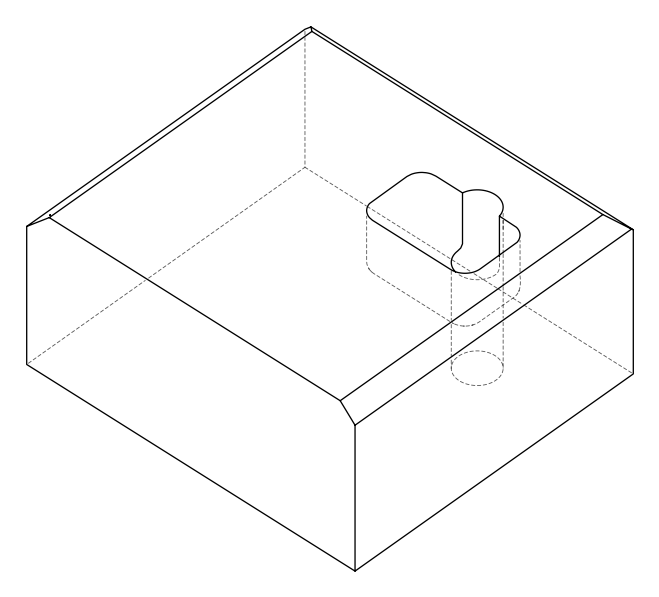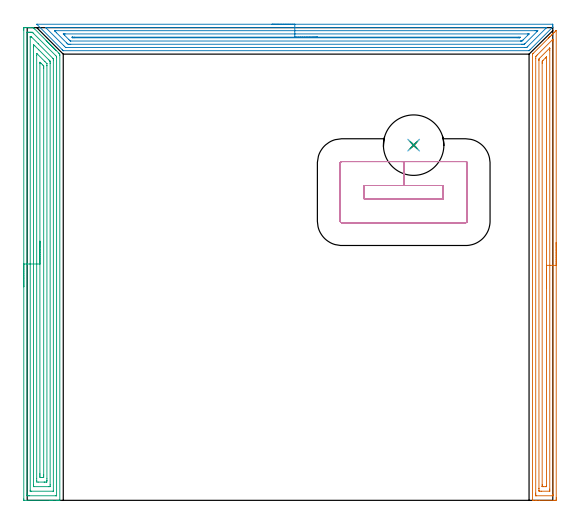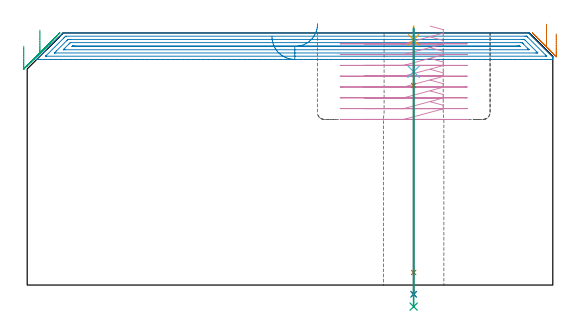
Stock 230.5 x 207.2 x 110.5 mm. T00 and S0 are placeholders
(PLAN: 9 operations, 6 tool changes, 32.2 min)
(1 AREA_MILL | FG_CHAMFER_SURFACE | UGT0205_001 | 6.67 min | 11206 mm3)
(2 AREA_MILL_1 | FG_CHAMFER_SURFACE_1 | UGT0205_001 | 8.8 min | 15030 mm3)
(3 AREA_MILL_2 | FG_CHAMFER_SURFACE_2 | UGT0205_001 | 10.02 min | 25094 mm3)
(4 MILL_RECTANGULAR_POCKET | POCKET_RECTANGULAR_STRAIGHT | UGT0201_095 | Follow Part, ap 5, ae 75% | 5.08 min | 130076 mm3)
(5 SPOT_DRILL | STEP1HOLE | NXT0321_9005460120000 | 0.05 min | 33 mm3)
(6 DRILL_BLIND_HOLE_INTO_CENTER | STEP1HOLE | NXT0301_084 | 0.08 min | 280 mm3)
(7 GUN_DRILL_THROUGH_HOLE | STEP1HOLE | UGT0307_008 | 0.55 min | 7314 mm3)
(8 DRILL_TO_ENLARGE_THROUGH_HOLE | STEP1HOLE | NXT0301_104 | 0.47 min | 5038 mm3)
(9 DRILL_TO_ENLARGE_THROUGH_HOLE_1 | STEP1HOLE | UGT0301_388 | 0.49 min | 35066 mm3)
(TOOL UGT0205_001 | Chamfer Mill 20 x 3 x 45 deg. | D20 FL50 Z2)
(TOOL UGT0201_095 | End mill 20 mm | D20 R3 FL38 Z4)
(TOOL NXT0321_9005460120000 | NC Spot Drill, 142deg, 12mm, Carbide, Uncoated | D12 PA142 FL30 Z2)
(TOOL NXT0301_084 | Carbide Drill 11.3mm [860.1-1130-034A1-MM 2214] | D11.3 PA140 FL55 Z2)
(TOOL UGT0307_008 | Gun Drill 11 mm | D11 PA130 FL24 Z1)
(TOOL NXT0301_104 | Carbide Drill 14mm [860.1-1400-112A1-MM 2214] | D14 PA140 FL123 Z2)
(TOOL UGT0301_388 | Twist Drill 26.5 mm | D26.5 PA118 FL165 Z2)
(OP 1 AREA_MILL)
G17 G21 G94 G90
T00 M6
G54
G17 G0 G90 X231.9 Y113. S1061 M3
G43 Z120.5 H0
Z110.1
G94 G1 Y112.962 Z109.228 F250.
Y112.848 Z108.363
Y112.659 Z107.512
Y112.397 Z106.68
Y112.063 Z105.874
Y111.66 Z105.1
Y111.192 Z104.364
Y110.66 Z103.672
Y110.071 Z103.029
Y109.428 Z102.44
Y108.736 Z101.908
Y108. Z101.44
Y107.226 Z101.037
Y106.42 Z100.703
Y105.588 Z100.441
Y104.737 Z100.252
Y103.872 Z100.138
Y103. Z100.1
Y1.135
X231.899 Y0.628 Z100.101
X231.896 Y0.245 Z100.102
X231.893 Y0.01 Z100.105
X231.52 Y0.006 Z100.478
X230.904 Y0. Z101.093
X224.509 Z107.485
X223.111 Z108.885
X222.756 Z109.238
X221.808 Z110.192
X221.653 Y0.001 Z110.339
X221.618 Y0.002 Z110.374
X221.502 Y0.01 Z110.488
X221.5 Y0.181 Z110.5
Y195.537
X221.505 Y195.594 Z110.49
X221.536 Y195.634 Z110.461
X221.857 Y195.957 Z110.143
X228.453 Y202.555 Z103.543
X228.589 Y202.69 Z103.409
X228.752 Y202.853 Z103.246
X228.891 Y202.993 Z103.105
X229.036 Y203.137 Z102.962
X229.182 Y203.283 Z102.816
X229.329 Y203.431 Z102.666
X229.812 Y203.912 Z102.188
X230.079 Y204.18 Z101.919
X230.205 Y204.307 Z101.791
X230.554 Y204.655 Z101.445
X230.744 Y204.844 Z101.256
X230.973 Y205.074 Z101.025
X231.082 Y205.184 Z100.914
X231.52 Y205.62 Z100.479
X231.675 Y205.775 Z100.324
X231.75 Y205.851 Z100.249
X231.871 Y205.968 Z100.127
X231.894 Y205.983 Z100.103
X231.899 Y205.968 Z100.099
X231.9 Y103. Z100.1
X230.486 Z101.514
X230.485 Y2.578 Z101.515
X230.484 Y2.416 Z101.516
X230.48 Y2.051 Z101.52
X230.479 Y2.014 Z101.521
X230.42 Y2.009 Z101.58
X230.311 Y2.004 Z101.689
X230.175 Y2.001 Z101.825
X223.164 Z108.836
X222.98 Y2.006 Z109.02
X222.946 Y2.01 Z109.054
X222.921 Y2.017 Z109.079
X222.92 Y2.058 Z109.08
X222.916 Y2.254 Z109.084
X222.915 Y2.416 Z109.085
X222.914 Y3.149 Z109.086
X222.915 Y193.749 Z109.085
X222.919 Y194.477 Z109.081
X222.921 Y194.557 Z109.079
X222.999 Y194.643 Z109.001
X223.317 Y194.965 Z108.683
X223.633 Y195.283 Z108.367
X230.145 Y201.796 Z101.855
X230.251 Y201.9 Z101.749
X230.401 Y202.044 Z101.599
X230.472 Y202.111 Z101.528
X230.48 Y201.962 Z101.52
X230.484 Y201.796 Z101.516
X230.485 Y201.623 Z101.515
X230.486 Y201.062 Z101.514
Y103.
X229.072 Z102.928
X229.071 Y4.915 Z102.929
X229.068 Y4.205 Z102.932
X229.066 Y4.026 Z102.934
X229.061 Y4.009 Z102.939
X229.041 Y4.006 Z102.959
X228.991 Y4.003 Z103.009
X228.891 Y4.001 Z103.109
X225.385 Y4. Z106.615
X224.706 Y4.004 Z107.294
X224.509 Y4.01 Z107.491
X224.335 Y4.029 Z107.665
X224.332 Y4.205 Z107.668
X224.33 Y4.387 Z107.67
X224.329 Y5.099 Z107.671
X224.328 Y5.283 Z107.672
X224.329 Y192.855 Z107.671
X224.331 Y193.037 Z107.669
X224.336 Y193.223 Z107.664
X224.348 Y193.537 Z107.652
X224.548 Y193.749 Z107.452
X228.954 Y198.155 Z103.046
X229.021 Y198.219 Z102.979
X229.043 Y198.234 Z102.957
X229.065 Y198.246 Z102.935
X229.067 Y198.219 Z102.933
X229.07 Y198.105 Z102.93
X229.071 Y198.035 Z102.929
X229.072 Y197.325 Z102.928
Y103.
X227.657 Z104.343
X227.656 Y6.358 Z104.344
X227.654 Y6.181 Z104.346
X227.65 Y6.041 Z104.35
X227.648 Y6.009 Z104.352
X227.627 Y6.007 Z104.373
X227.573 Y6.004 Z104.427
X227.138 Y6. Z104.862
X226.262 Z105.738
X225.828 Y6.004 Z106.172
X225.776 Y6.007 Z106.224
X225.753 Y6.01 Z106.247
X225.749 Y6.022 Z106.251
X225.746 Y6.087 Z106.254
X225.744 Y6.149 Z106.256
X225.743 Y6.522 Z106.257
Y6.887
Y191.595
X225.745 Y191.961 Z106.255
X225.749 Y192.484 Z106.251
X226.105 Y192.855 Z105.895
X227.138 Y193.89 Z104.862
X227.512 Y194.261 Z104.488
X227.584 Y194.329 Z104.416
X227.63 Y194.369 Z104.37
X227.651 Y194.385 Z104.349
X227.653 Y194.345 Z104.347
X227.655 Y194.265 Z104.345
X227.657 Y194.114 Z104.343
Y103.
Y102.128 Z104.381
Y101.264 Z104.495
Y100.412 Z104.683
Y99.58 Z104.946
Y98.774 Z105.28
Y98. Z105.682
Y97.264 Z106.151
Y96.572 Z106.682
Y95.929 Z107.272
Y95.34 Z107.915
Y94.809 Z108.607
Y94.34 Z109.343
Y93.937 Z110.116
Y93.603 Z110.922
Y93.341 Z111.754
Y93.152 Z112.606
Y93.038 Z113.471
Y93. Z114.343
G0 Z120.5
M5
M2
(OP 2 AREA_MILL_1)
G17 G21 G94 G90
T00 M6
G54
G17 G0 G90 X107.3 Y208.7 S1061 M3
G43 Z120.5 H0
Z108.9
G94 G1 X107.338 Z108.028 F250.
X107.452 Z107.163
X107.641 Z106.312
X107.903 Z105.48
X108.237 Z104.674
X108.64 Z103.9
X109.109 Z103.164
X109.64 Z102.472
X110.229 Z101.829
X110.872 Z101.24
X111.564 Z100.708
X112.3 Z100.24
X113.074 Z99.837
X113.88 Z99.503
X114.712 Z99.241
X115.564 Z99.052
X116.429 Z98.938
X117.3 Z98.9
X230.236
X230.336 Y208.696 Z98.904
X230.39 Y208.692 Z98.906
X230.4 Y208.443 Z99.157
Y207.971 Z99.629
X230.398 Y207.643 Z99.95
X230.39 Y207.499 Z100.094
X230.251 Y207.351 Z100.249
X230.241 Y207.341 Z100.259
X220.416 Y197.514 Z110.082
X220.03 Y197.129 Z110.469
X220.005 Y197.106 Z110.491
X219.996 Y197.104 Z110.494
X219.969 Y197.1 Z110.5
X15.97
X15.805 Y197.104 Z110.489
X15.782 Y197.121 Z110.472
X15.605 Y197.294 Z110.304
X15.307 Y197.593 Z110.007
X4.364 Y208.537 Z99.062
X4.257 Y208.649 Z98.949
X4.218 Y208.693 Z98.904
X4.338 Y208.699 Z98.901
X4.364 Y208.7 Z98.9
X117.3
Y207.286 Z100.314
X227.148
X227.506 Y207.283 Z100.317
X227.684 Y207.28 Z100.32
X227.715 Y207.279 Z100.321
X227.711 Y207.271 Z100.329
X227.687 Y207.244 Z100.356
X227.443 Y206.994 Z100.606
X227.307 Y206.857 Z100.743
X219.446 Y198.996 Z108.604
X219.077 Y198.628 Z108.972
X218.998 Y198.556 Z109.044
X218.97 Y198.531 Z109.069
X218.931 Y198.521 Z109.079
X218.826 Y198.519 Z109.081
X218.612 Y198.516 Z109.084
X218.184 Y198.514 Z109.086
X17.272 Y198.515 Z109.085
X16.849 Y198.521 Z109.079
X16.416 Y198.939 Z108.661
X15.989 Y199.362 Z108.238
X8.381 Y206.969 Z100.631
X8.181 Y207.173 Z100.427
X8.106 Y207.253 Z100.347
X8.083 Y207.279 Z100.321
X8.11 Y207.281 Z100.319
X8.2 Y207.284 Z100.316
X8.381 Y207.286 Z100.314
X8.418
X117.3
Y205.872 Z101.728
X222.648 Y205.871 Z101.729
X223.221 Y205.87 Z101.73
X223.541 Y205.868 Z101.732
X223.843 Y205.865 Z101.735
X223.554 Y205.553 Z102.047
X223.541 Y205.54 Z102.06
X218.184 Y200.183 Z107.417
X218.016 Y200.019 Z107.581
X217.953 Y199.961 Z107.639
X217.927 Y199.938 Z107.662
X217.897 Y199.935 Z107.665
X217.61 Y199.931 Z107.669
X217.291 Y199.929 Z107.671
X216.72 Y199.928 Z107.672
X19.095 Y199.929 Z107.671
X18.522 Y199.93 Z107.67
X18.202 Y199.932 Z107.668
X17.886 Y199.935 Z107.665
X17.56 Y200.247 Z107.353
X17.309 Y200.492 Z107.108
X12.845 Y204.954 Z102.646
X12.247 Y205.553 Z102.047
X11.952 Y205.852 Z101.748
X11.949 Y205.866 Z101.734
X11.952 Y205.867 Z101.733
X12.525 Y205.871 Z101.729
X117.3 Y205.872 Z101.728
Y204.457 Z103.143
X219.291
X219.699 Y204.454 Z103.146
X219.969 Y204.45 Z103.15
X219.97 Y204.43 Z103.17
X219.969 Y204.421 Z103.179
X219.651 Y204.1 Z103.5
X219.336 Y203.784 Z103.816
X217.43 Y201.878 Z105.722
X217.291 Y201.74 Z105.86
X216.981 Y201.438 Z106.162
X216.897 Y201.357 Z106.243
X216.737 Y201.35 Z106.25
X216.398 Y201.345 Z106.255
X216.184 Y201.343 Z106.257
X19.095
X18.998 Y201.344 Z106.256
X18.939 Y201.347 Z106.253
X18.91 Y201.351 Z106.249
X18.883 Y201.374 Z106.226
X18.664 Y201.588 Z106.012
X18.233 Y202.016 Z105.584
X16.416 Y203.832 Z103.768
X16.036 Y204.216 Z103.384
X15.852 Y204.406 Z103.194
X15.814 Y204.447 Z103.153
X15.829 Y204.451 Z103.149
X15.884 Y204.453 Z103.147
X16.416 Y204.457 Z103.143
X16.63
X117.3
Y203.043 Z104.557
X215.506
X216.115 Y203.036 Z104.564
X216.075 Y202.985 Z104.615
X215.995 Y202.9 Z104.7
X215.898 Y202.805 Z104.795
X215.862 Y202.772 Z104.828
X215.793 Y202.764 Z104.836
X215.647 Y202.759 Z104.841
X215.506 Y202.758 Z104.842
X214.757 Y202.757 Z104.843
X20.88
X20.129 Y202.76 Z104.84
X19.987 Y202.763 Z104.837
X19.945 Y202.765 Z104.835
X19.897 Y202.809 Z104.791
X19.8 Y202.9 Z104.7
X19.738 Y202.964 Z104.636
X19.693 Y203.015 Z104.585
X19.675 Y203.037 Z104.563
X19.699 Y203.038 Z104.562
X19.844 Y203.042 Z104.558
X19.987 Y203.043 Z104.557
X20.736
X117.3
X118.172 Z104.595
X119.037 Z104.709
X119.888 Z104.898
X120.72 Z105.16
X121.526 Z105.494
X122.3 Z105.897
X123.036 Z106.365
X123.728 Z106.896
X124.371 Z107.486
X124.961 Z108.129
X125.492 Z108.821
X125.96 Z109.557
X126.363 Z110.331
X126.697 Z111.137
X126.959 Z111.969
X127.148 Z112.82
X127.262 Z113.685
X127.3 Z114.557
G0 Z120.5
M5
M2
(OP 3 AREA_MILL_2)
G17 G21 G94 G90
T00 M6
G54
G17 G0 G90 X-1.5 Y93.6 S1061 M3
G43 Z120.5 H0
Z104.7
G94 G1 Y93.638 Z103.828 F250.
Y93.752 Z102.964
Y93.941 Z102.112
Y94.203 Z101.28
Y94.537 Z100.474
Y94.94 Z99.7
Y95.408 Z98.964
Y95.94 Z98.272
Y96.529 Z97.629
Y97.172 Z97.04
Y97.864 Z96.509
Y98.6 Z96.04
Y99.374 Z95.637
Y100.18 Z95.303
Y101.012 Z95.041
Y101.864 Z94.852
Y102.728 Z94.738
Y103.6 Z94.7
Y206.142
X-1.499 Y206.604 Z94.701
X-1.494 Y207.028 Z94.702
X-1.49 Y207.19 Z94.705
X-1.076 Y207.2 Z95.119
X-0.493 Z95.704
X-0.196 Z96.
X0.386 Z96.583
X0.683 Z96.879
X1.277 Z97.476
X1.563 Z97.762
X2.7 Z98.898
X2.703 Y207.198 Z98.901
X2.882 Y207.02 Z99.078
X3. Y206.901 Z99.198
X3.244 Y206.656 Z99.444
X8.306 Y201.596 Z104.503
X8.35 Y201.55 Z104.549
X8.551 Y201.349 Z104.75
X8.599 Y201.303 Z104.796
X8.648 Y201.253 Z104.847
X8.84 Y201.06 Z105.039
X8.892 Y201.01 Z105.089
X8.945 Y200.955 Z105.144
X9.129 Y200.771 Z105.328
X9.185 Y200.716 Z105.382
X9.242 Y200.658 Z105.441
X9.419 Y200.482 Z105.618
X9.478 Y200.423 Z105.675
X9.54 Y200.361 Z105.739
X9.708 Y200.193 Z105.907
X9.771 Y200.13 Z105.968
X9.837 Y200.064 Z106.036
X9.997 Y199.903 Z106.196
X10.065 Y199.837 Z106.261
X10.134 Y199.766 Z106.333
X10.286 Y199.614 Z106.485
X10.358 Y199.544 Z106.554
X10.431 Y199.469 Z106.63
X10.575 Y199.325 Z106.775
X10.651 Y199.251 Z106.847
X10.729 Y199.172 Z106.928
X10.865 Y199.036 Z107.064
X10.944 Y198.958 Z107.14
X11.026 Y198.875 Z107.225
X11.154 Y198.747 Z107.353
X11.237 Y198.665 Z107.433
X11.323 Y198.577 Z107.522
X11.443 Y198.457 Z107.642
X11.53 Y198.371 Z107.727
X11.62 Y198.28 Z107.82
X11.732 Y198.168 Z107.932
X11.824 Y198.078 Z108.02
X11.918 Y197.983 Z108.117
X12.021 Y197.879 Z108.221
X12.117 Y197.785 Z108.313
X12.215 Y197.686 Z108.414
X12.311 Y197.59 Z108.51
X12.41 Y197.492 Z108.606
X12.512 Y197.388 Z108.712
X12.6 Y197.3 Z108.799
X12.703 Y197.199 Z108.899
X13.876 Y196.026 Z110.072
X13.999 Y195.902 Z110.197
X14.125 Y195.774 Z110.322
X14.298 Y195.595 Z110.488
X14.3 Y195.01 Z110.5
Y0.15
X14.294 Y0.01 Z110.493
X14.014 Y0. Z110.213
X13.59 Z109.789
X12.996 Z109.191
X10.94 Z107.138
X10.358 Z106.552
X9.77 Z105.965
X-1.287 Z94.91
X-1.369 Y0.002 Z94.828
X-1.492 Y0.01 Z94.705
X-1.499 Y0.134 Z94.699
X-1.5 Y0.596 Z94.7
Y103.6
X-0.086 Z96.114
X-0.085 Y205.112 Z96.115
X-0.084 Y205.161 Z96.116
X-0.082 Y205.184 Z96.118
X-0.08 Y205.188 Z96.12
X-0.066 Y205.191 Z96.134
X0.31 Y205.199 Z96.51
X0.683 Y205.2 Z96.883
X1.188 Z97.388
X1.563 Y205.198 Z97.763
X2.075 Y205.193 Z98.275
X2.257 Y205.182 Z98.457
X2.442 Y205.003 Z98.642
X2.629 Y204.82 Z98.829
X12.439 Y195.01 Z108.639
X12.77 Y194.672 Z108.97
X12.864 Y194.574 Z109.064
X12.879 Y194.521 Z109.079
X12.881 Y194.425 Z109.081
X12.885 Y194.231 Z109.085
Y2.088
X12.884 Y2.039 Z109.084
X12.882 Y2.016 Z109.082
X12.88 Y2.012 Z109.08
X12.866 Y2.009 Z109.066
X12.49 Y2.001 Z108.69
X1.058 Y2. Z97.258
X0.683 Y2.001 Z96.883
X0.175 Y2.004 Z96.375
X-0.003 Y2.01 Z96.197
X-0.079 Y2.033 Z96.121
X-0.084 Y2.266 Z96.116
X-0.085 Y2.38 Z96.115
X-0.086 Y3.16 Z96.114
Y103.6
X1.329 Z97.529
Y203.036
X1.33 Y203.155 Z97.53
X1.333 Y203.183 Z97.533
X1.334 Y203.19 Z97.534
X1.348 Y203.193 Z97.548
X1.403 Y203.198 Z97.603
X1.563 Y203.195 Z97.763
X1.724 Y203.19 Z97.924
X1.81 Y203.179 Z98.01
X1.861 Y203.133 Z98.061
X1.963 Y203.036 Z98.163
X4.863 Y200.138 Z101.063
X11.237 Y193.763 Z107.437
X11.369 Y193.628 Z107.569
X11.434 Y193.559 Z107.634
X11.463 Y193.525 Z107.663
X11.465 Y193.463 Z107.665
X11.469 Y193.226 Z107.669
X11.471 Y192.99 Z107.671
Y4.164
X11.47 Y4.045 Z107.67
X11.467 Y4.017 Z107.667
X11.466 Y4.01 Z107.666
X11.452 Y4.007 Z107.652
X11.397 Y4.001 Z107.597
X1.724 Y4. Z97.924
X1.563 Y4.001 Z97.763
X1.401 Y4.004 Z97.601
X1.356 Y4.007 Z97.556
X1.335 Y4.011 Z97.535
X1.333 Y4.023 Z97.533
X1.33 Y4.085 Z97.53
X1.329 Y4.164 Z97.529
Y4.401
Y103.6
X2.743 Z98.943
Y198.577
X2.744 Y199.163 Z98.944
X2.746 Y199.469 Z98.946
X2.75 Y199.773 Z98.95
X3.075 Y199.469 Z99.275
X3.322 Y199.227 Z99.522
X5.081 Y197.471 Z101.281
X9.478 Y193.073 Z105.678
X9.844 Y192.704 Z106.044
X10.027 Y192.515 Z106.227
X10.047 Y192.492 Z106.247
X10.051 Y192.468 Z106.251
X10.054 Y192.418 Z106.254
X10.056 Y192.335 Z106.256
X10.057 Y191.748 Z106.257
Y191.443
X10.056 Y6.839 Z106.256
X10.053 Y6.256 Z106.253
X10.05 Y6.058 Z106.25
X10.042 Y6.01 Z106.242
X9.995 Y6.007 Z106.195
X9.892 Y6.004 Z106.092
X9.478 Y6. Z105.678
X9.426 Z105.626
X2.902 Y6.001 Z99.102
X2.811 Y6.003 Z99.011
X2.766 Y6.007 Z98.966
X2.749 Y6.011 Z98.949
X2.748 Y6.024 Z98.948
X2.745 Y6.118 Z98.945
X2.743 Y6.534 Z98.943
Y6.839
Y103.6
X4.157 Z100.357
Y195.055
X4.162 Y195.902 Z100.362
X4.163 Y195.911 Z100.363
X4.2 Y195.902 Z100.4
X4.201 Y195.901 Z100.401
X7.767 Y192.335 Z103.967
X8.599 Y191.491 Z104.799
X8.636 Y191.443 Z104.836
X8.638 Y191.403 Z104.838
X8.643 Y190.551 Z104.843
Y190.506
Y9.47
X8.641 Y8.623 Z104.841
X8.64 Y8.581 Z104.84
X8.599 Y8.01 Z104.799
X8.33 Y8.004 Z104.53
X7.719 Y8.001 Z103.919
X7.454 Y8. Z103.654
X4.814 Y8.002 Z101.014
X4.201 Y8.01 Z100.401
X4.161 Y8.623 Z100.361
X4.159 Y8.666 Z100.359
X4.157 Y9.514 Z100.357
Y103.6
X5.571 Z101.771
X5.572 Y191.443 Z101.772
X5.573 Y191.836 Z101.773
X5.575 Y191.969 Z101.775
X5.578 Y192.056 Z101.778
X5.714 Y191.927 Z101.914
X5.96 Y191.689 Z102.16
X6.209 Y191.443 Z102.409
X6.84 Y190.812 Z103.04
X7.1 Y190.551 Z103.3
X7.187 Y190.457 Z103.387
X7.217 Y190.424 Z103.417
X7.222 Y190.401 Z103.422
X7.225 Y190.353 Z103.425
X7.228 Y190.158 Z103.428
X7.229 Y189.659 Z103.429
Y189.265
Y11.298
X7.228 Y10.904 Z103.428
X7.225 Y10.406 Z103.425
X7.222 Y10.019 Z103.422
X6.84 Y10.01 Z103.04
X6.357 Y10.004 Z102.557
X5.96 Y10.01 Z102.16
X5.578 Y10.021 Z101.778
X5.575 Y10.406 Z101.775
X5.572 Y10.8 Z101.772
X5.571 Y11.298 Z101.771
Y11.693
Y103.6
Y104.472 Z101.809
Y105.336 Z101.923
Y106.188 Z102.112
Y107.02 Z102.374
Y107.826 Z102.708
Y108.6 Z103.111
Y109.336 Z103.58
Y110.028 Z104.111
Y110.671 Z104.7
Y111.26 Z105.343
Y111.792 Z106.035
Y112.26 Z106.771
Y112.663 Z107.545
Y112.997 Z108.351
Y113.259 Z109.183
Y113.448 Z110.035
Y113.562 Z110.9
Y113.6 Z111.771
G0 Z120.5
M5
M2
(OP 4 MILL_RECTANGULAR_POCKET)
G17 G21 G94 G90
T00 M6
G54
G17 G0 G90 X176.673 Y132.2 S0 M3
G43 Z120.5 H0
Z113.5
G94 G1 X182.4 Z111.965 F250.
Y138. Z110.411
X165.05 Z105.762
X147.7 F500.
Y132.2
X182.4
Y138.
X165.05
Y148.5
X137.9
G3 X137.2 Y147.8 R0.7
G1 Y122.4
G3 X137.9 Y121.7 R0.7
G1 X192.2
G3 X192.9 Y122.4 R0.7
G1 Y147.8
G3 X192.2 Y148.5 R0.7
G1 X165.05
X164.05
G0 X176.673 Y132.2 Z108.762
G1 X182.4 Z107.228 F250.
Y138. Z105.674
X165.05 Z101.025
X147.7 F500.
Y132.2
X182.4
Y138.
X165.05
Y148.5
X137.9
G3 X137.2 Y147.8 R0.7
G1 Y122.4
G3 X137.9 Y121.7 R0.7
G1 X192.2
G3 X192.9 Y122.4 R0.7
G1 Y147.8
G3 X192.2 Y148.5 R0.7
G1 X165.05
X164.05
G0 X176.673 Y132.2 Z104.025
G1 X182.4 Z102.49 F250.
Y138. Z100.936
X165.05 Z96.287
X147.7 F500.
Y132.2
X182.4
Y138.
X165.05
Y148.5
X137.9
G3 X137.2 Y147.8 R0.7
G1 Y122.4
G3 X137.9 Y121.7 R0.7
G1 X192.2
G3 X192.9 Y122.4 R0.7
G1 Y147.8
G3 X192.2 Y148.5 R0.7
G1 X165.05
X164.05
G0 X176.673 Y132.2 Z99.287
G1 X182.4 Z97.753 F250.
Y138. Z96.199
X165.05 Z91.55
X147.7 F500.
Y132.2
X182.4
Y138.
X165.05
Y148.5
X137.9
G3 X137.2 Y147.8 R0.7
G1 Y122.4
G3 X137.9 Y121.7 R0.7
G1 X192.2
G3 X192.9 Y122.4 R0.7
G1 Y147.8
G3 X192.2 Y148.5 R0.7
G1 X165.05
X164.05
G0 X176.673 Y132.2 Z94.55
G1 X182.4 Z93.015 F250.
Y138. Z91.461
X165.05 Z86.812
X147.7 F500.
Y132.2
X182.4
Y138.
X165.05
Y148.5
X137.9
G3 X137.2 Y147.8 R0.7
G1 Y122.4
G3 X137.9 Y121.7 R0.7
G1 X192.2
G3 X192.9 Y122.4 R0.7
G1 Y147.8
G3 X192.2 Y148.5 R0.7
G1 X165.05
X164.05
G0 X176.673 Y132.2 Z89.812
G1 X182.4 Z88.278 F250.
Y138. Z86.724
X165.05 Z82.075
X147.7 F500.
Y132.2
X182.4
Y138.
X165.05
Y148.5
X137.9
G3 X137.2 Y147.8 R0.7
G1 Y122.4
G3 X137.9 Y121.7 R0.7
G1 X192.2
G3 X192.9 Y122.4 R0.7
G1 Y147.8
G3 X192.2 Y148.5 R0.7
G1 X165.05
X164.05
G0 X176.673 Y132.2 Z85.075
G1 X182.4 Z83.541 F250.
Y138. Z81.986
X165.05 Z77.337
X147.7 F500.
Y132.2
X182.4
Y138.
X165.05
Y148.5
X137.9
G3 X137.2 Y147.8 R0.7
G1 Y122.4
G3 X137.9 Y121.7 R0.7
G1 X192.2
G3 X192.9 Y122.4 R0.7
G1 Y147.8
G3 X192.2 Y148.5 R0.7
G1 X165.05
X164.05
G0 X176.673 Y132.2 Z80.337
G1 X182.4 Z78.803 F250.
Y138. Z77.249
X165.05 Z72.6
X147.7 F500.
Y132.2
X182.4
Y138.
X165.05
Y148.5
X137.9
G3 X137.2 Y147.8 R0.7
G1 Y122.4
G3 X137.9 Y121.7 R0.7
G1 X192.2
G3 X192.9 Y122.4 R0.7
G1 Y147.8
G3 X192.2 Y148.5 R0.7
G1 X165.05
X164.05
G0 Z120.5
M5
M2
(OP 5 SPOT_DRILL)
G17 G21 G94 G90
T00 M6
G54
G17 G0 G90 X169.4 Y155.7 S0 M3
G43 Z120.5 H0
G94 G81 G98 Z107.5 F250. R113.5
G80
M5
M2
(OP 6 DRILL_BLIND_HOLE_INTO_CENTER)
G17 G21 G94 G90
T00 M6
G54
G17 G0 G90 X169.4 Y155.7 S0 M3
G43 Z120.5 H1
G94 G81 G98 Z93.55 F250. R112.5
G80
M5
M2
(OP 7 GUN_DRILL_THROUGH_HOLE)
G17 G21 G94 G90
T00 M6
G54
G17 G0 G90 X169.4 Y155.7 M8
G43 Z120.5 H0
Z105.749
S716 M3
G94 G1 Z87.487 F125. M26
G4 X.084
Z5.5 F250.
G4 X.084
Z-4.065 F125.
G4 X.084
M5
M9
G0 Z105.749
Z120.5
M2
(OP 8 DRILL_TO_ENLARGE_THROUGH_HOLE)
G17 G21 G94 G90
T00 M6
G54
G17 G0 G90 X169.4 Y155.7 S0 M3
G43 Z120.5 H1
G94 G73 G98 Z-4.048 F250. Q12.728 R112.5
G80
M5
M2
(OP 9 DRILL_TO_ENLARGE_THROUGH_HOLE_1)
G17 G21 G94 G90
T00 M6
G54
G17 G0 G90 X169.4 Y155.7 S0 M3
G43 Z120.5 H0
G94 G73 G98 Z-9.461 F250. Q23.992 R112.5
G80
M5
M2
